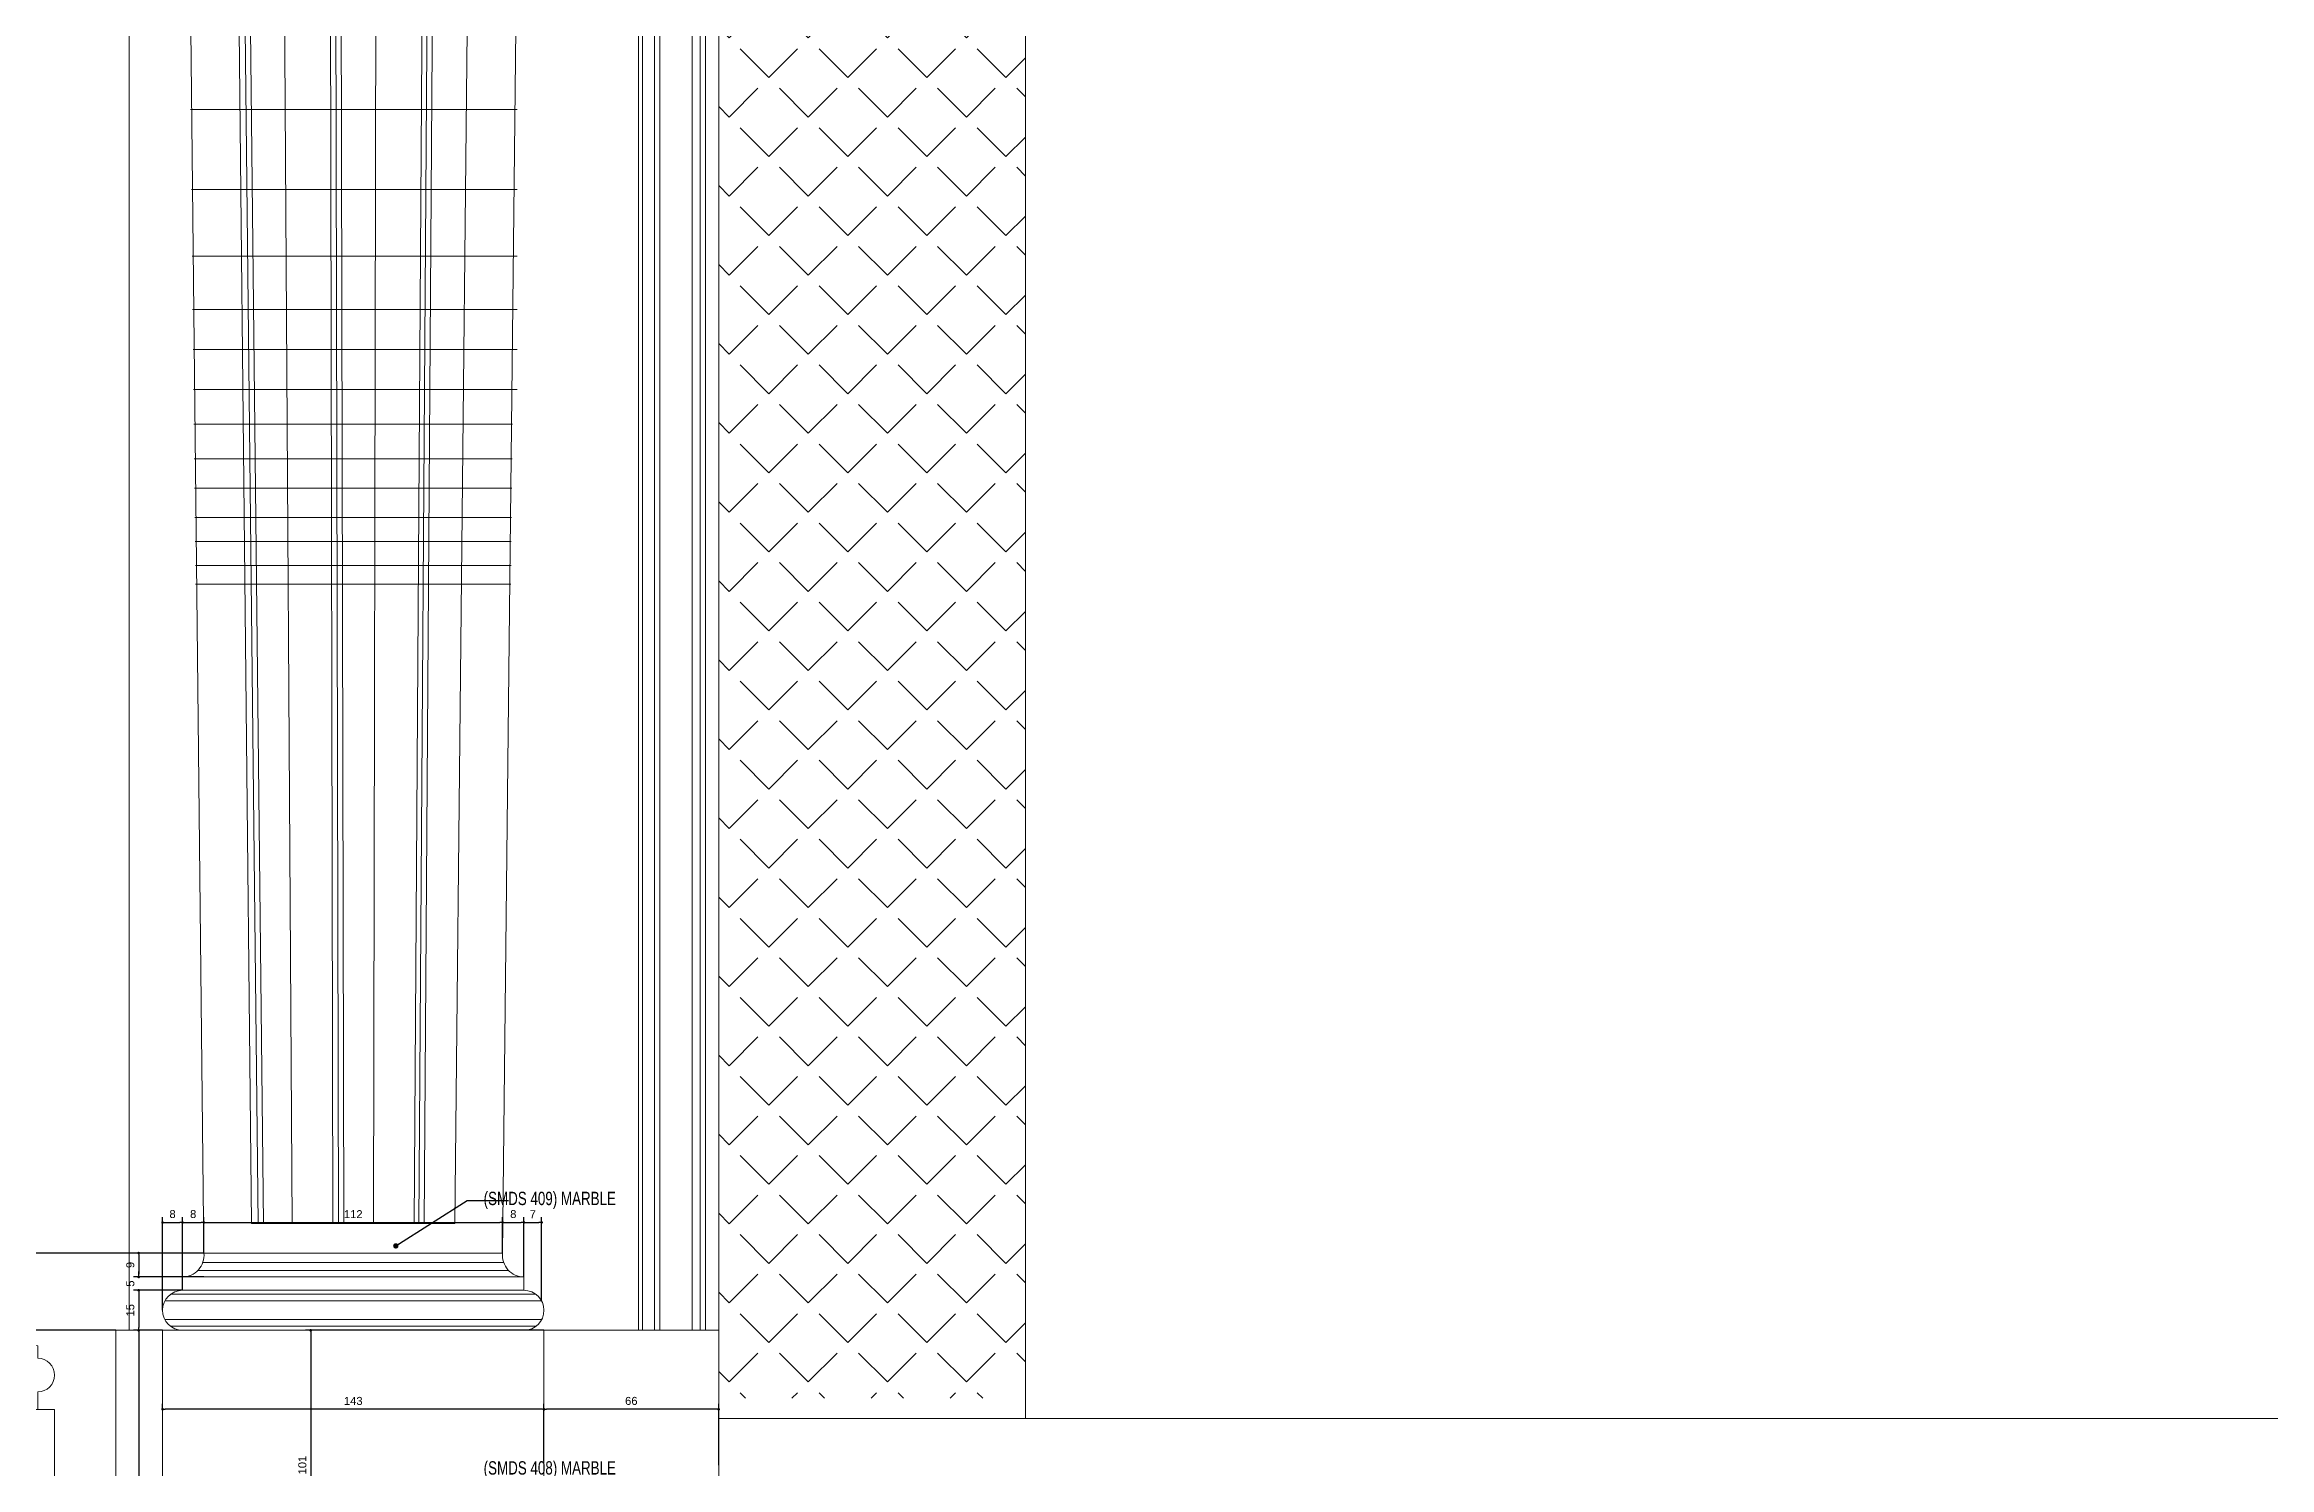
# Model space of a CAD drawing. Header units: inches. Extents: x 274057 to 444617, y 490067 to 635630.
# Drawn here: x 332291 to 333125, y 492194 to 492728 of the extents above; entities that cross this region are included whole.
import ezdxf

# ---------------------------------------------------------------- set-up
doc = ezdxf.new("R2010")
doc.units = ezdxf.units.IN
doc.header["$MEASUREMENT"] = 0
for name, color, linetype in [('CQ Grg Gypsum', 41, 'Continuous'), ('CQ PANEL DIMENSION', 1, 'Continuous'), ('CQ SPOT DETAIL DIMENSION', 9, 'Continuous'), ('CQ SPOT DETAILS', 40, 'Continuous'), ('CQ text label', 3, 'Continuous'), ('Shading', 7, 'Continuous'), ('STONE_OUTLINE', 7, 'Continuous'), ('TEXT', 3, 'Continuous'), ('WOOD', 23, 'Continuous'), ('WOOD 01', 34, 'Continuous')]:
    doc.layers.add(name, color=color, linetype=linetype)
doc.layers.add('CQ Marble', color=6, linetype='Continuous', lineweight=0)
doc.styles.add('DIM 50', font='romans.shx', dxfattribs={"width": 0.75, "height": 100})
doc.styles.get("Standard").update_dxf_attribs({"font": 'arial.ttf'})
doc.dimstyles.new('CQ 2', dxfattribs={"dimscale": 0.02, "dimtxt": 150, "dimasz": 50, "dimexe": 100, "dimexo": 0, "dimgap": 80, "dimtad": 1, "dimdec": 0, "dimzin": 0, "dimdsep": 46, "dimtxsty": 'Standard', "dimblk": 'DOT', "dimcen": 100, "dimclrd": 1, "dimclre": 1, "dimclrt": 3, "dimadec": 0, "dimazin": 0, "dimtfac": 1, "dimtdec": 0, "dimtofl": 0, "dimtmove": 0, "dimatfit": 3, "dimfxl": 1, "dimtolj": 1, "dimtzin": 0, "dimlwd": -1, "dimarcsym": 0})
doc.dimstyles.get("Standard").update_dxf_attribs({"dimtxt": 0.18, "dimasz": 0.18, "dimexe": 0.18, "dimexo": 0.0625, "dimgap": 0.09, "dimtad": 0, "dimtih": 1, "dimtoh": 1, "dimdec": 4, "dimzin": 0, "dimdsep": 46, "dimtxsty": 'Standard', "dimcen": 0.09, "dimadec": 0, "dimazin": 0, "dimtfac": 1, "dimtdec": 4, "dimtofl": 0, "dimtmove": 0, "dimatfit": 3, "dimfxl": 1, "dimtolj": 1, "dimtzin": 0, "dimarcsym": 0})

# ---------------------------------------------------------------- blocks, each defined once
blk = doc.blocks.new('_Dot')
at = {"color": 0, "linetype": 'ByBlock', "lineweight": -2}
blk.add_line((-0.5, 0), (-1, 0), dxfattribs=at)
at = {"color": 0, "linetype": 'ByBlock', "const_width": 0.5}
blk.add_lwpolyline([(-0.25, 0, 1), (0.25, 0, 1)], format="xyb", close=True, dxfattribs=at)
blk = doc.blocks.new('*D1272')
at = {"layer": 'CQ PANEL DIMENSION', "color": 1, "lineweight": -2, "transparency": 16777216}
for p, q in [((332316.81, 493024.74), (332282.62, 493024.74)), ((332350.79, 492274.74), (332282.62, 492274.74))]:
    blk.add_line(p, q, dxfattribs=at)
at = {"layer": 'CQ PANEL DIMENSION', "color": 1, "transparency": 16777216}
blk.add_line((332284.62, 493023.74), (332284.62, 492275.74), dxfattribs=at)
at = {"layer": 'Defpoints', "color": 0, "transparency": 16777216}
for p in [(332316.81, 493024.74, -0.03), (332284.62, 492274.74), (332350.79, 492274.74, -0.03)]:
    blk.add_point(p, dxfattribs=at)
at = {"layer": 'CQ PANEL DIMENSION', "color": 1, "transparency": 16777216}
for p, rotation in [((332284.62, 493024.74), 90), ((332284.62, 492274.74), 270)]:
    blk.add_blockref('_Dot', p, dxfattribs=dict(at, rotation=rotation))
at = {"layer": 'CQ PANEL DIMENSION', "color": 3, "transparency": 16777216, "insert": (332281.49, 492649.74), "char_height": 3, "attachment_point": 5, "rotation": 90}
blk.add_mtext('\\A1;750', dxfattribs=at)
blk = doc.blocks.new('*D1273')
at = {"layer": 'CQ PANEL DIMENSION', "color": 1, "lineweight": -2, "transparency": 16777216}
for p, q in [((332350.79, 492274.74), (332282.62, 492274.74)), ((332317.81, 492245.8), (332282.62, 492245.8))]:
    blk.add_line(p, q, dxfattribs=at)
at = {"layer": 'CQ PANEL DIMENSION', "color": 1, "transparency": 16777216}
blk.add_line((332284.62, 492273.74), (332284.62, 492246.8), dxfattribs=at)
at = {"layer": 'Defpoints', "color": 0, "transparency": 16777216}
for p in [(332350.79, 492274.74, -0.03), (332284.62, 492245.8), (332317.81, 492245.8, -0.03)]:
    blk.add_point(p, dxfattribs=at)
at = {"layer": 'CQ PANEL DIMENSION', "color": 1, "transparency": 16777216}
for p, rotation in [((332284.62, 492274.74), 90), ((332284.62, 492245.8), 270)]:
    blk.add_blockref('_Dot', p, dxfattribs=dict(at, rotation=rotation))
at = {"layer": 'CQ PANEL DIMENSION', "color": 3, "transparency": 16777216, "insert": (332281.49, 492260.27), "char_height": 3, "attachment_point": 5, "rotation": 90}
blk.add_mtext('\\A1;29', dxfattribs=at)
blk = doc.blocks.new('*D1274')
at = {"layer": 'CQ PANEL DIMENSION', "color": 1, "lineweight": -2, "transparency": 16777216}
for p, q in [((332317.81, 492245.8), (332282.62, 492245.8)), ((332317.81, 492094.74), (332282.62, 492094.74))]:
    blk.add_line(p, q, dxfattribs=at)
at = {"layer": 'CQ PANEL DIMENSION', "color": 1, "transparency": 16777216}
blk.add_line((332284.62, 492244.8), (332284.62, 492095.74), dxfattribs=at)
at = {"layer": 'Defpoints', "color": 0, "transparency": 16777216}
for p in [(332317.81, 492245.8, -0.03), (332284.62, 492094.74), (332317.81, 492094.74, -0.03)]:
    blk.add_point(p, dxfattribs=at)
at = {"layer": 'CQ PANEL DIMENSION', "color": 1, "transparency": 16777216}
for p, rotation in [((332284.62, 492245.8), 90), ((332284.62, 492094.74), 270)]:
    blk.add_blockref('_Dot', p, dxfattribs=dict(at, rotation=rotation))
at = {"layer": 'CQ PANEL DIMENSION', "color": 3, "transparency": 16777216, "insert": (332281.49, 492170.27), "char_height": 3, "attachment_point": 5, "rotation": 90}
blk.add_mtext('\\A1;151', dxfattribs=at)
blk = doc.blocks.new('*D1198')
at = {"layer": 'CQ SPOT DETAIL DIMENSION', "color": 1, "lineweight": -2, "transparency": 16777216}
for p, q in [((332350.82, 492274.74), (332324.37, 492274.74)), ((332350.82, 492265.8), (332324.37, 492265.8))]:
    blk.add_line(p, q, dxfattribs=at)
at = {"layer": 'CQ SPOT DETAIL DIMENSION', "color": 1, "transparency": 16777216}
blk.add_line((332326.37, 492273.74), (332326.37, 492266.8), dxfattribs=at)
at = {"layer": 'Defpoints', "color": 0, "transparency": 16777216}
for p in [(332350.82, 492274.74, -0.03), (332326.37, 492265.8), (332350.82, 492265.8, -0.03)]:
    blk.add_point(p, dxfattribs=at)
at = {"layer": 'CQ SPOT DETAIL DIMENSION', "color": 1, "transparency": 16777216}
for p, rotation in [((332326.37, 492274.74), 90), ((332326.37, 492265.8), 270)]:
    blk.add_blockref('_Dot', p, dxfattribs=dict(at, rotation=rotation))
at = {"layer": 'CQ SPOT DETAIL DIMENSION', "color": 3, "transparency": 16777216, "insert": (332323.24, 492270.27), "char_height": 3, "attachment_point": 5, "rotation": 90}
blk.add_mtext('\\A1;9', dxfattribs=at)
blk = doc.blocks.new('*D1199')
at = {"layer": 'CQ SPOT DETAIL DIMENSION', "color": 1, "lineweight": -2, "transparency": 16777216}
for p, q in [((332350.82, 492265.8), (332324.37, 492265.8)), ((332342.81, 492260.8), (332324.37, 492260.8))]:
    blk.add_line(p, q, dxfattribs=at)
at = {"layer": 'CQ SPOT DETAIL DIMENSION', "color": 1, "transparency": 16777216}
for p, q in [((332326.37, 492266.8), (332326.37, 492267.8)), ((332326.37, 492259.8), (332326.37, 492258.8))]:
    blk.add_line(p, q, dxfattribs=at)
at = {"layer": 'Defpoints', "color": 0, "transparency": 16777216}
for p in [(332350.82, 492265.8, -0.03), (332326.37, 492260.8), (332342.81, 492260.8, -0.03)]:
    blk.add_point(p, dxfattribs=at)
at = {"layer": 'CQ SPOT DETAIL DIMENSION', "color": 1, "transparency": 16777216}
for p, rotation in [((332326.37, 492265.8), 270), ((332326.37, 492260.8), 90)]:
    blk.add_blockref('_Dot', p, dxfattribs=dict(at, rotation=rotation))
at = {"layer": 'CQ SPOT DETAIL DIMENSION', "color": 3, "transparency": 16777216, "insert": (332323.24, 492263.3), "char_height": 3, "attachment_point": 5, "rotation": 90}
blk.add_mtext('\\A1;5', dxfattribs=at)
blk = doc.blocks.new('*D1200')
at = {"layer": 'CQ SPOT DETAIL DIMENSION', "color": 1, "lineweight": -2, "transparency": 16777216}
for p, q in [((332342.81, 492260.8), (332324.37, 492260.8)), ((332335.31, 492245.8), (332324.37, 492245.8))]:
    blk.add_line(p, q, dxfattribs=at)
at = {"layer": 'CQ SPOT DETAIL DIMENSION', "color": 1, "transparency": 16777216}
blk.add_line((332326.37, 492259.8), (332326.37, 492246.8), dxfattribs=at)
at = {"layer": 'Defpoints', "color": 0, "transparency": 16777216}
for p in [(332342.81, 492260.8, -0.03), (332326.37, 492245.8), (332335.31, 492245.8, -0.03)]:
    blk.add_point(p, dxfattribs=at)
at = {"layer": 'CQ SPOT DETAIL DIMENSION', "color": 1, "transparency": 16777216}
for p, rotation in [((332326.37, 492260.8), 90), ((332326.37, 492245.8), 270)]:
    blk.add_blockref('_Dot', p, dxfattribs=dict(at, rotation=rotation))
at = {"layer": 'CQ SPOT DETAIL DIMENSION', "color": 3, "transparency": 16777216, "insert": (332323.24, 492253.3), "char_height": 3, "attachment_point": 5, "rotation": 90}
blk.add_mtext('\\A1;15', dxfattribs=at)
blk = doc.blocks.new('*D1201')
at = {"layer": 'CQ SPOT DETAIL DIMENSION', "color": 1, "lineweight": -2, "transparency": 16777216}
for p, q in [((332335.31, 492245.8), (332324.37, 492245.8)), ((332335.31, 492094.74), (332324.37, 492094.74))]:
    blk.add_line(p, q, dxfattribs=at)
at = {"layer": 'CQ SPOT DETAIL DIMENSION', "color": 1, "transparency": 16777216}
blk.add_line((332326.37, 492244.8), (332326.37, 492095.74), dxfattribs=at)
at = {"layer": 'Defpoints', "color": 0, "transparency": 16777216}
for p in [(332335.31, 492245.8, -0.03), (332326.37, 492094.74), (332335.31, 492094.74, -0.03)]:
    blk.add_point(p, dxfattribs=at)
at = {"layer": 'CQ SPOT DETAIL DIMENSION', "color": 1, "transparency": 16777216}
for p, rotation in [((332326.37, 492245.8), 90), ((332326.37, 492094.74), 270)]:
    blk.add_blockref('_Dot', p, dxfattribs=dict(at, rotation=rotation))
at = {"layer": 'CQ SPOT DETAIL DIMENSION', "color": 3, "transparency": 16777216, "insert": (332323.24, 492170.27), "char_height": 3, "attachment_point": 5, "rotation": 90}
blk.add_mtext('\\A1;151', dxfattribs=at)
blk = doc.blocks.new('*D1202')
at = {"layer": 'CQ SPOT DETAIL DIMENSION', "color": 1, "lineweight": -2, "transparency": 16777216}
for p, q in [((332478.31, 492245.8), (332388.86, 492245.8)), ((332411.81, 492144.74), (332388.86, 492144.74))]:
    blk.add_line(p, q, dxfattribs=at)
at = {"layer": 'CQ SPOT DETAIL DIMENSION', "color": 1, "transparency": 16777216}
blk.add_line((332390.86, 492244.8), (332390.86, 492145.74), dxfattribs=at)
at = {"layer": 'Defpoints', "color": 0, "transparency": 16777216}
for p in [(332478.31, 492245.8, -0.03), (332390.86, 492144.74), (332411.81, 492144.74, -0.03)]:
    blk.add_point(p, dxfattribs=at)
at = {"layer": 'CQ SPOT DETAIL DIMENSION', "color": 1, "transparency": 16777216}
for p, rotation in [((332390.86, 492245.8), 90), ((332390.86, 492144.74), 270)]:
    blk.add_blockref('_Dot', p, dxfattribs=dict(at, rotation=rotation))
at = {"layer": 'CQ SPOT DETAIL DIMENSION', "color": 3, "transparency": 16777216, "insert": (332387.73, 492195.27), "char_height": 3, "attachment_point": 5, "rotation": 90}
blk.add_mtext('\\A1;101', dxfattribs=at)
blk = doc.blocks.new('*D1192')
at = {"layer": 'CQ SPOT DETAIL DIMENSION', "color": 1, "lineweight": -2, "transparency": 16777216}
for p, q in [((332478.31, 492196.72), (332478.31, 492218.18)), ((332543.81, 492195.27), (332543.81, 492218.18))]:
    blk.add_line(p, q, dxfattribs=at)
at = {"layer": 'CQ SPOT DETAIL DIMENSION', "color": 1, "transparency": 16777216}
blk.add_line((332542.81, 492216.18), (332479.31, 492216.18), dxfattribs=at)
at = {"layer": 'Defpoints', "color": 0, "transparency": 16777216}
for p in [(332478.31, 492216.18), (332478.31, 492196.72, -0.03), (332543.81, 492195.27, -0.03)]:
    blk.add_point(p, dxfattribs=at)
at = {"layer": 'CQ SPOT DETAIL DIMENSION', "color": 1, "transparency": 16777216, "rotation": 180}
blk.add_blockref('_Dot', (332478.31, 492216.18), dxfattribs=at)
at = {"layer": 'CQ SPOT DETAIL DIMENSION', "color": 1, "transparency": 16777216}
blk.add_blockref('_Dot', (332543.81, 492216.18), dxfattribs=at)
at = {"layer": 'CQ SPOT DETAIL DIMENSION', "color": 3, "transparency": 16777216, "insert": (332511.06, 492219.31), "char_height": 3, "attachment_point": 5}
blk.add_mtext('\\A1;66', dxfattribs=at)
blk = doc.blocks.new('*D1193')
at = {"layer": 'CQ SPOT DETAIL DIMENSION', "color": 1, "lineweight": -2, "transparency": 16777216}
for p, q in [((332335.31, 492216.18), (332335.31, 492218.18)), ((332478.31, 492196.72), (332478.31, 492218.18))]:
    blk.add_line(p, q, dxfattribs=at)
at = {"layer": 'CQ SPOT DETAIL DIMENSION', "color": 1, "transparency": 16777216}
blk.add_line((332477.31, 492216.18), (332336.31, 492216.18), dxfattribs=at)
at = {"layer": 'Defpoints', "color": 0, "transparency": 16777216}
for p in [(332335.31, 492216.18, -0.03), (332335.31, 492216.18), (332478.31, 492196.72, -0.03)]:
    blk.add_point(p, dxfattribs=at)
at = {"layer": 'CQ SPOT DETAIL DIMENSION', "color": 1, "transparency": 16777216, "rotation": 180}
blk.add_blockref('_Dot', (332335.31, 492216.18), dxfattribs=at)
at = {"layer": 'CQ SPOT DETAIL DIMENSION', "color": 1, "transparency": 16777216}
blk.add_blockref('_Dot', (332478.31, 492216.18), dxfattribs=at)
at = {"layer": 'CQ SPOT DETAIL DIMENSION', "color": 3, "transparency": 16777216, "insert": (332406.81, 492219.31), "char_height": 3, "attachment_point": 5}
blk.add_mtext('\\A1;143', dxfattribs=at)
blk = doc.blocks.new('*D1197')
at = {"layer": 'CQ SPOT DETAIL DIMENSION', "color": 1, "lineweight": -2, "transparency": 16777216}
for p, q in [((332335.31, 492253.3), (332335.31, 492288.22)), ((332342.81, 492260.8), (332342.81, 492288.22))]:
    blk.add_line(p, q, dxfattribs=at)
at = {"layer": 'CQ SPOT DETAIL DIMENSION', "color": 1, "transparency": 16777216}
blk.add_line((332336.31, 492286.22), (332341.81, 492286.22), dxfattribs=at)
at = {"layer": 'Defpoints', "color": 0, "transparency": 16777216}
for p in [(332342.81, 492286.22), (332335.31, 492253.3, -0.03), (332342.81, 492260.8)]:
    blk.add_point(p, dxfattribs=at)
at = {"layer": 'CQ SPOT DETAIL DIMENSION', "color": 1, "transparency": 16777216, "rotation": 180}
blk.add_blockref('_Dot', (332335.31, 492286.22), dxfattribs=at)
at = {"layer": 'CQ SPOT DETAIL DIMENSION', "color": 1, "transparency": 16777216}
blk.add_blockref('_Dot', (332342.81, 492286.22), dxfattribs=at)
at = {"layer": 'CQ SPOT DETAIL DIMENSION', "color": 3, "transparency": 16777216, "insert": (332339.06, 492289.35), "char_height": 3, "attachment_point": 5}
blk.add_mtext('\\A1;8', dxfattribs=at)
blk = doc.blocks.new('*D1185')
at = {"layer": 'CQ SPOT DETAIL DIMENSION', "color": 1, "lineweight": -2, "transparency": 16777216}
for p, q in [((332342.81, 492260.8), (332342.81, 492288.22)), ((332350.79, 492274.74), (332350.79, 492288.22))]:
    blk.add_line(p, q, dxfattribs=at)
at = {"layer": 'CQ SPOT DETAIL DIMENSION', "color": 1, "transparency": 16777216}
blk.add_line((332343.81, 492286.22), (332349.79, 492286.22), dxfattribs=at)
at = {"layer": 'Defpoints', "color": 0, "transparency": 16777216}
for p in [(332350.79, 492286.22), (332350.79, 492274.74), (332342.81, 492260.8)]:
    blk.add_point(p, dxfattribs=at)
at = {"layer": 'CQ SPOT DETAIL DIMENSION', "color": 1, "transparency": 16777216, "rotation": 180}
blk.add_blockref('_Dot', (332342.81, 492286.22), dxfattribs=at)
at = {"layer": 'CQ SPOT DETAIL DIMENSION', "color": 1, "transparency": 16777216}
blk.add_blockref('_Dot', (332350.79, 492286.22), dxfattribs=at)
at = {"layer": 'CQ SPOT DETAIL DIMENSION', "color": 3, "transparency": 16777216, "insert": (332346.8, 492289.35), "char_height": 3, "attachment_point": 5}
blk.add_mtext('\\A1;8', dxfattribs=at)
blk = doc.blocks.new('*D1186')
at = {"layer": 'CQ SPOT DETAIL DIMENSION', "color": 1, "lineweight": -2, "transparency": 16777216}
for p, q in [((332350.79, 492274.74), (332350.79, 492288.22)), ((332462.82, 492274.74), (332462.82, 492288.22))]:
    blk.add_line(p, q, dxfattribs=at)
at = {"layer": 'CQ SPOT DETAIL DIMENSION', "color": 1, "transparency": 16777216}
blk.add_line((332351.79, 492286.22), (332461.82, 492286.22), dxfattribs=at)
at = {"layer": 'Defpoints', "color": 0, "transparency": 16777216}
for p in [(332462.82, 492286.22), (332350.79, 492274.74), (332462.82, 492274.74, -0.03)]:
    blk.add_point(p, dxfattribs=at)
at = {"layer": 'CQ SPOT DETAIL DIMENSION', "color": 1, "transparency": 16777216, "rotation": 180}
blk.add_blockref('_Dot', (332350.79, 492286.22), dxfattribs=at)
at = {"layer": 'CQ SPOT DETAIL DIMENSION', "color": 1, "transparency": 16777216}
blk.add_blockref('_Dot', (332462.82, 492286.22), dxfattribs=at)
at = {"layer": 'CQ SPOT DETAIL DIMENSION', "color": 3, "transparency": 16777216, "insert": (332406.81, 492289.33), "char_height": 3, "attachment_point": 5}
blk.add_mtext('\\A1;112', dxfattribs=at)
blk = doc.blocks.new('*D1187')
at = {"layer": 'CQ SPOT DETAIL DIMENSION', "color": 1, "lineweight": -2, "transparency": 16777216}
for p, q in [((332462.82, 492274.74), (332462.82, 492288.22)), ((332470.81, 492265.8), (332470.81, 492288.22))]:
    blk.add_line(p, q, dxfattribs=at)
at = {"layer": 'CQ SPOT DETAIL DIMENSION', "color": 1, "transparency": 16777216}
blk.add_line((332463.82, 492286.22), (332469.81, 492286.22), dxfattribs=at)
at = {"layer": 'Defpoints', "color": 0, "transparency": 16777216}
for p in [(332470.81, 492286.22), (332462.82, 492274.74, -0.03), (332470.81, 492265.8, -0.03)]:
    blk.add_point(p, dxfattribs=at)
at = {"layer": 'CQ SPOT DETAIL DIMENSION', "color": 1, "transparency": 16777216, "rotation": 180}
blk.add_blockref('_Dot', (332462.82, 492286.22), dxfattribs=at)
at = {"layer": 'CQ SPOT DETAIL DIMENSION', "color": 1, "transparency": 16777216}
blk.add_blockref('_Dot', (332470.81, 492286.22), dxfattribs=at)
at = {"layer": 'CQ SPOT DETAIL DIMENSION', "color": 3, "transparency": 16777216, "insert": (332466.81, 492289.35), "char_height": 3, "attachment_point": 5}
blk.add_mtext('\\A1;8', dxfattribs=at)
blk = doc.blocks.new('*D1188')
at = {"layer": 'CQ SPOT DETAIL DIMENSION', "color": 1, "lineweight": -2, "transparency": 16777216}
for p, q in [((332470.81, 492265.8), (332470.81, 492288.22)), ((332477.44, 492256.8), (332477.44, 492288.22))]:
    blk.add_line(p, q, dxfattribs=at)
at = {"layer": 'CQ SPOT DETAIL DIMENSION', "color": 1, "transparency": 16777216}
blk.add_line((332471.81, 492286.22), (332476.44, 492286.22), dxfattribs=at)
at = {"layer": 'Defpoints', "color": 0, "transparency": 16777216}
for p in [(332477.44, 492286.22), (332470.81, 492265.8, -0.03), (332477.44, 492256.8, -0.03)]:
    blk.add_point(p, dxfattribs=at)
at = {"layer": 'CQ SPOT DETAIL DIMENSION', "color": 1, "transparency": 16777216, "rotation": 180}
blk.add_blockref('_Dot', (332470.81, 492286.22), dxfattribs=at)
at = {"layer": 'CQ SPOT DETAIL DIMENSION', "color": 1, "transparency": 16777216}
blk.add_blockref('_Dot', (332477.44, 492286.22), dxfattribs=at)
at = {"layer": 'CQ SPOT DETAIL DIMENSION', "color": 3, "transparency": 16777216, "insert": (332474.12, 492289.32), "char_height": 3, "attachment_point": 5}
blk.add_mtext('\\A1;7', dxfattribs=at)
blk = doc.blocks.new('fireplace')
at = {"layer": 'TEXT', "lineweight": 0}
h = blk.add_hatch(dxfattribs=at)
h.set_pattern_fill('ANGLE', color=41, scale=3, angle=45, style=0)
h.set_pattern_definition([(45, (652.313, 500390.82), (-14.8174226, 14.8174226), [15.24, -5.715]), (135, (652.313, 500390.82), (-14.8174226, -14.8174226), [15.24, -5.715])])
h.paths.add_polyline_path([(374402.23, 530848.56), (374517.23, 530848.56), (374517.23, 530111.14), (374402.23, 530111.14)])
at = {"layer": 'CQ Marble', "lineweight": 0}
for p, q in [((374181.23, 530914.56), (374181.23, 530136.62)), ((374201.22, 530914.56), (374209.24, 530165.56)), ((374329.24, 530914.56), (374321.22, 530165.56)), ((374219.85, 530881.56), (374227.12, 530176.62)), ((374221.85, 530880.51), (374229.6, 530176.62)), ((374223.85, 530880.53), (374231.6, 530176.62)), ((374237.85, 530881.56), (374242.36, 530176.62)), ((374256.23, 530881.56), (374257.61, 530176.62)), ((374258.23, 530880.51), (374259.7, 530176.62)), ((374260.23, 530880.53), (374261.7, 530176.62)), ((374274.23, 530881.56), (374272.85, 530176.62)), ((374292.6, 530881.56), (374288.09, 530176.62)), ((374294.6, 530880.51), (374289.79, 530176.62)), ((374296.6, 530880.53), (374291.79, 530176.62)), ((374310.6, 530881.56), (374303.34, 530176.62)), ((374204.2, 530594.26), (374326.64, 530594.26)), ((374204.53, 530564.26), (374326.64, 530564.26)), ((374204.8, 530539.26), (374326.64, 530539.26)), ((374205.02, 530519.26), (374326.64, 530519.26)), ((374205.18, 530504.26), (374326.64, 530504.26)), ((374205.34, 530489.26), (374326.64, 530489.26)), ((374205.49, 530476.26), (374324.97, 530476.26)), ((374205.63, 530463.26), (374324.83, 530463.26)), ((374205.75, 530452.26), (374324.71, 530452.26)), ((374205.87, 530441.26), (374324.59, 530441.26)), ((374205.97, 530432.26), (374324.49, 530432.26)), ((374206.07, 530423.26), (374324.39, 530423.26)), ((374206.14, 530416.26), (374324.31, 530416.26)), ((374303.34, 530176.62), (374227.12, 530176.62)), ((374206.98, 530159.06), (374323.47, 530159.06)), ((374208.84, 530162.06), (374321.63, 530162.06)), ((374209.22, 530165.56), (374321.24, 530165.56)), ((374333.73, 530150.12), (374196.73, 530150.12)), ((374329.23, 530156.62), (374201.23, 530156.62)), ((374201.23, 530156.62), (374201.23, 530151.62)), ((374329.23, 530151.62), (374201.23, 530151.62)), ((374329.23, 530156.62), (374329.23, 530151.62)), ((374335.86, 530147.62), (374194.59, 530147.62)), ((374176.23, 530136.62), (374176.23, 529985.56)), ((374402.23, 530136.62), (374176.23, 530136.62)), ((374193.73, 530136.62), (374193.73, 529985.56)), ((374335.86, 530140.62), (374194.59, 530140.62)), ((374333.73, 530138.12), (374196.73, 530138.12)), ((374336.73, 530136.62), (374336.73, 530035.56)), ((374402.23, 530035.56), (374402.23, 530136.62))]:
    blk.add_line(p, q, dxfattribs=at)
for centre, radius, start, end in [((374201.19, 530164.71), 8.09, 270.27925, 5.99943), ((374329.25, 530164.68), 8.06, 173.75459, 269.81138), ((374201.23, 530144.12), 7.5, 90, 270), ((374329.23, 530144.12), 7.5, 270, 90)]:
    blk.add_arc(centre, radius, start, end, dxfattribs=at)
at = {"layer": 'Shading', "color": 40, "lineweight": 0}
for p, q in [((374392.23, 530136.62), (374392.23, 530853.56)), ((374395.23, 530136.62), (374395.23, 530850.56))]:
    blk.add_line(p, q, dxfattribs=at)
at = {"layer": 'STONE_OUTLINE', "color": 40, "lineweight": 0}
for p, q in [((374372.23, 530136.62), (374372.23, 530873.56)), ((374373.73, 530136.62), (374373.73, 530872.06)), ((374378.23, 530136.62), (374378.23, 530867.56)), ((374380.23, 530136.62), (374380.23, 530865.56)), ((374397.23, 530136.62), (374397.23, 530848.56))]:
    blk.add_line(p, q, dxfattribs=at)
at = {"layer": 'TEXT', "color": 40, "lineweight": 0}
blk.add_lwpolyline([(375472.23, 530103.56), (375472.23, 530848.56), (374402.23, 530848.56), (374402.23, 530103.56), (375472.23, 530103.56)], dxfattribs=at)
at = {"layer": 'TEXT', "color": 1, "lineweight": 0}
blk.add_lwpolyline([(375357.23, 530843.56), (374517.23, 530843.56), (374517.23, 530103.56), (375357.23, 530103.56)], close=True, dxfattribs=at)
blk = doc.blocks.new('pilaster wardrobe')
at = {"layer": 'WOOD 01', "lineweight": 0, "ltscale": 500}
blk.add_line((3399.08, -8726.1, 0), (3465.08, -8726.1, 0), dxfattribs=at)
at = {"layer": 'WOOD 01', "lineweight": 0, "ltscale": 500, "elevation": 0}
blk.add_lwpolyline([(3449.08, -8697.52), (3454.08, -8697.52, 0.414214), (3458.81, -8702.25), (3458.81, -8706.97, -1), (3458.81, -8719.57), (3458.85, -8726.1)], format="xyb", dxfattribs=at)
blk.add_lwpolyline([(3333.08, -8726.1), (3465.08, -8726.1), (3465.08, -8847.52), (3333.08, -8847.52)], close=True, dxfattribs=at)
blk = doc.blocks.new('FF-15 Cabinet elev B rev')
at = {"layer": 'CQ PANEL DIMENSION'}
blk.add_blockref('fireplace', (-369985.03, -529567.35, 0.02), dxfattribs=at)
at = {"layer": 'WOOD', "color": 0, "xscale": 0.9999857733061659, "yscale": 0.9999857733061659, "zscale": 0.9999857733061659}
blk.add_blockref('pilaster wardrobe', (703.16, 9265.61, 0.03), dxfattribs=at)

msp = doc.modelspace()

# ---------------------------------------------------------------- block references
at = {"layer": 'CQ Grg Gypsum'}
msp.add_blockref('FF-15 Cabinet elev B rev', (328126.61, 491676.53, 0.02), dxfattribs=at)

# ---------------------------------------------------------------- texts
at = {"layer": 'CQ text label', "ltscale": 500, "char_height": 5, "width": 933.6961, "attachment_point": 1, "style": 'DIM 50'}
for s, insert in [('\\pxqr;{\\fCityBlueprint|b0|i0|c2|p2;(SMDS 409) MARBLE}', (331571.6, 492297.73, 0)), ('\\pxqr;{\\fCityBlueprint|b0|i0|c2|p2;(SMDS 408) MARBLE}', (331571.6, 492196.72, 0))]:
    msp.add_mtext(s, dxfattribs=dict(at, insert=insert))

# ---------------------------------------------------------------- dimensions: what is measured, and where the dimension line sits
at = {"layer": 'CQ PANEL DIMENSION'}
for base, p1, p2, picture, middle in [((332284.62, 492274.74, 0.03), (332316.81, 493024.74, 0), (332350.79, 492274.74, 0), '*D1272', (332281.49, 492649.74, 0.03)), ((332284.62, 492245.8, 0.03), (332350.79, 492274.74, 0), (332317.81, 492245.8, 0), '*D1273', (332281.49, 492260.27, 0.03)), ((332284.62, 492094.74, 0.03), (332317.81, 492245.8, 0), (332317.81, 492094.74, 0), '*D1274', (332281.49, 492170.27, 0.03))]:
    dim = msp.add_linear_dim(base=base, p1=p1, p2=p2, angle=90, dimstyle='CQ 2', override={"dimtmove": 1}, dxfattribs=at)
    dim.commit()
    dim.dimension.update_dxf_attribs({"geometry": picture, "text_midpoint": middle})
at = {"layer": 'CQ SPOT DETAIL DIMENSION'}
for base, p1, p2, picture, middle in [((332342.80515357, 492286.21948489, 0.03046723), (332335.30515357, 492253.29822634, -0.00021428), (332342.80515357, 492260.79822634, 0.03046723), '*D1197', (332339.05515357, 492289.35120385, 0.03046723)), ((332478.30515357, 492216.1797037, 0.03046723), (332543.80515357, 492195.26864838, -0.00021428), (332478.30515357, 492196.72444342, -0.00113834), '*D1192', (332511.05515357, 492219.31142266, 0.03046723))]:
    dim = msp.add_linear_dim(base=base, p1=p1, p2=p2, dimstyle='CQ 2', dxfattribs=at)
    dim.commit()
    dim.dimension.update_dxf_attribs({"geometry": picture, "text_midpoint": middle})
for base, p1, p2, picture, middle in [((332350.79, 492286.22, 0.03), (332342.81, 492260.8, 0.03), (332350.79, 492274.74, 0.03), '*D1185', (332346.8, 492289.35, 0.03)), ((332462.82, 492286.22, 0.03), (332350.79, 492274.74, 0.03), (332462.82, 492274.74, 0), '*D1186', (332406.81, 492289.33, 0.03)), ((332470.81, 492286.22, 0.03), (332462.82, 492274.74, 0), (332470.81, 492265.8, 0), '*D1187', (332466.81, 492289.35, 0.03)), ((332477.44, 492286.22, 0.03), (332470.81, 492265.8, 0), (332477.44, 492256.8, 0), '*D1188', (332474.12, 492289.32, 0.03)), ((332335.31, 492216.18, 0.03), (332478.31, 492196.72, 0), (332335.31, 492216.18, 0), '*D1193', (332406.81, 492219.31, 0.03))]:
    dim = msp.add_linear_dim(base=base, p1=p1, p2=p2, dimstyle='CQ 2', override={"dimtmove": 1}, dxfattribs=at)
    dim.commit()
    dim.dimension.update_dxf_attribs({"geometry": picture, "text_midpoint": middle})
for base, p1, p2, picture, middle in [((332326.37, 492265.8, 0.03), (332350.82, 492274.74, 0), (332350.82, 492265.8, 0), '*D1198', (332323.24, 492270.27, 0.03)), ((332390.86, 492144.74, 0.03), (332478.31, 492245.8, 0), (332411.81, 492144.74, 0), '*D1202', (332387.73, 492195.27, 0.03))]:
    dim = msp.add_linear_dim(base=base, p1=p1, p2=p2, angle=90, dimstyle='CQ 2', dxfattribs=at)
    dim.commit()
    dim.dimension.update_dxf_attribs({"geometry": picture, "text_midpoint": middle})
for base, p1, p2, picture, middle in [((332326.37, 492245.8, 0.03), (332342.81, 492260.8, 0), (332335.31, 492245.8, 0), '*D1200', (332323.24, 492253.3, 0.03)), ((332326.37, 492094.74, 0.03), (332335.31, 492245.8, 0), (332335.31, 492094.74, 0), '*D1201', (332323.24, 492170.27, 0.03))]:
    dim = msp.add_linear_dim(base=base, p1=p1, p2=p2, angle=90, dimstyle='CQ 2', override={"dimtmove": 1}, dxfattribs=at)
    dim.commit()
    dim.dimension.update_dxf_attribs({"geometry": picture, "text_midpoint": middle})
dim = msp.add_linear_dim(base=(332326.37, 492260.8, 0.03), p1=(332350.82, 492265.8, 0), p2=(332342.81, 492260.8, 0), angle=90, dimstyle='CQ 2', override={"dimtmove": 1}, dxfattribs=at)
dim.commit()
dim.dimension.update_dxf_attribs({"geometry": '*D1199', "text_midpoint": (332326.37, 492263.3, 0.03), "dimtype": 160})

# ---------------------------------------------------------------- leaders
at = {"layer": 'CQ SPOT DETAILS', "color": 1}
msp.add_leader([(332422.77, 492277.43, 0), (332449.49, 492294.47, 0), (332465.03, 492294.47, 0)], dimstyle='Standard', override={"dimasz": 2, "dimldrblk": 'Dot', "dimfxl": 0.1, "dimarcsym": 2}, dxfattribs=at)

doc.saveas('drawing.dxf')
